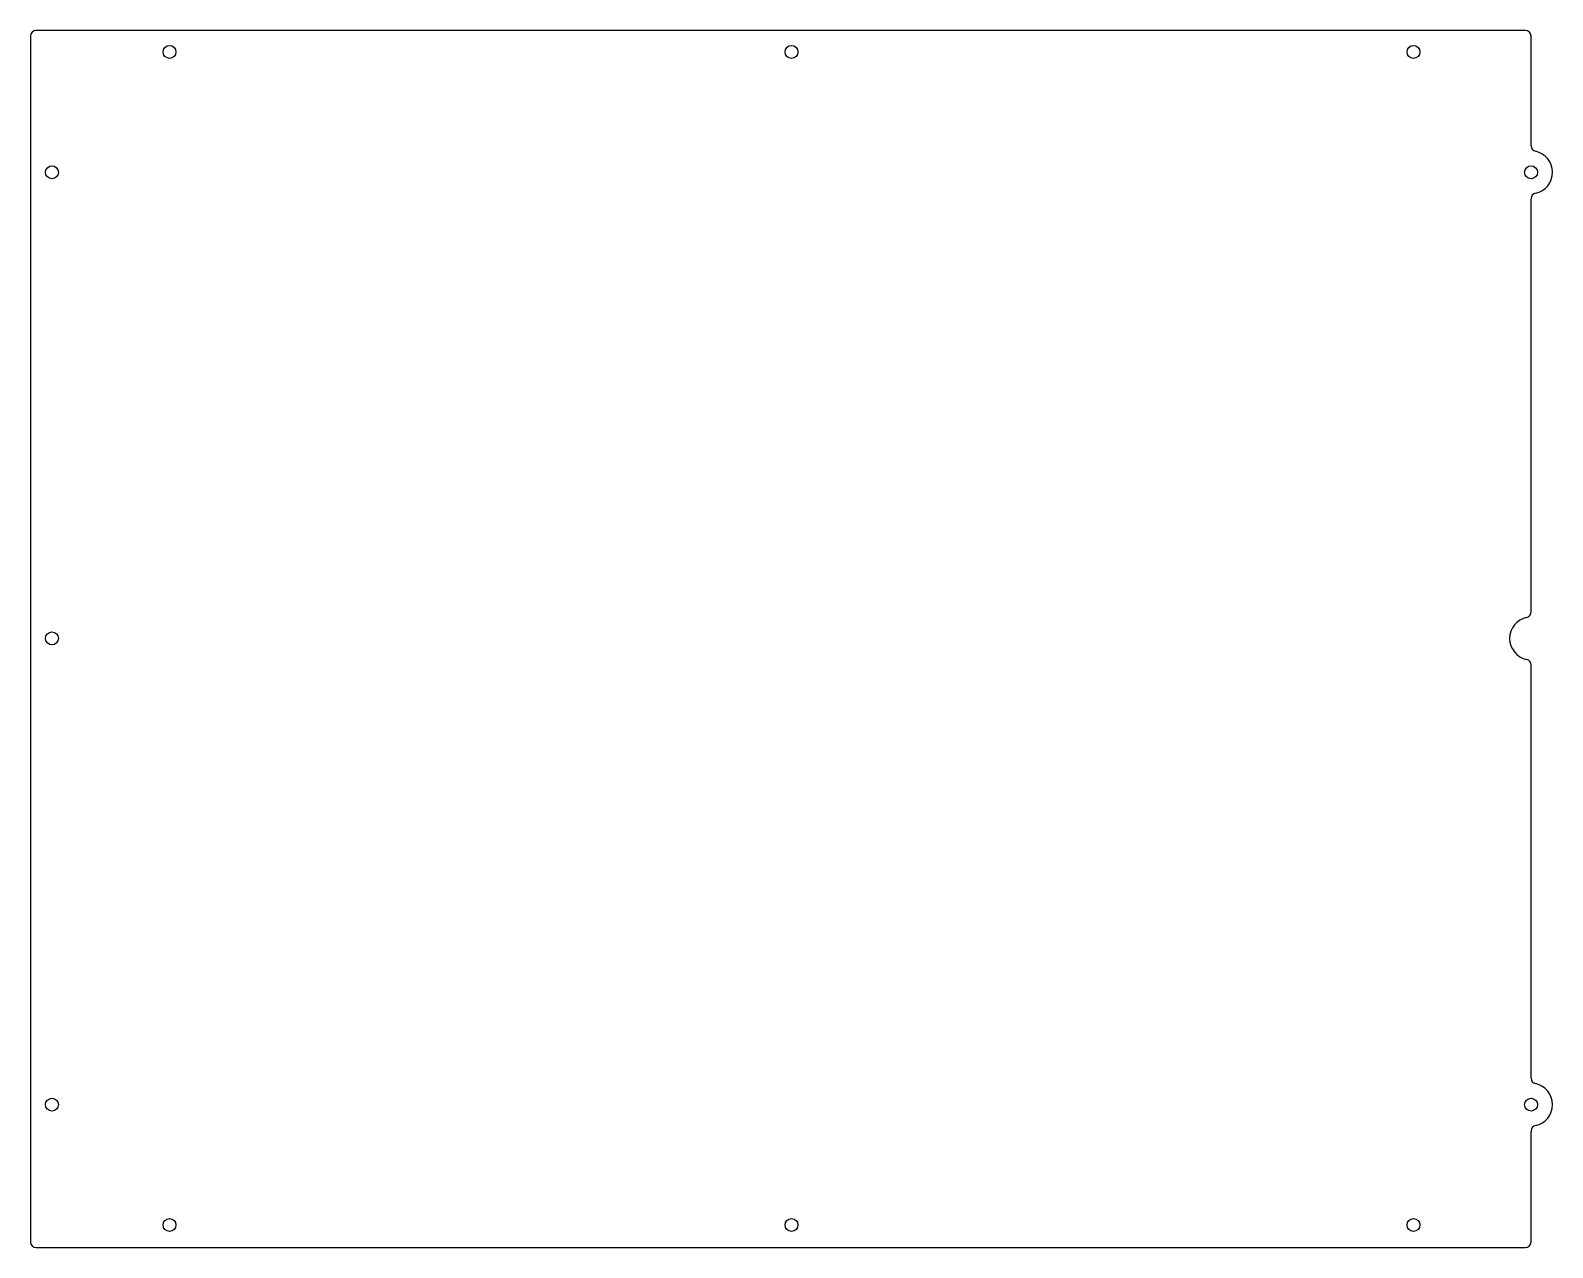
# Model space of a CAD drawing. Header units: inches. Extents: x -13.3 to 13.6, y -10.8 to 10.8.
import ezdxf

# ---------------------------------------------------------------- set-up
doc = ezdxf.new("R2010")
doc.units = ezdxf.units.IN
doc.header["$MEASUREMENT"] = 0

msp = doc.modelspace()

# ---------------------------------------------------------------- linework, layer by layer
at = {"color": 7, "linetype": 'Continuous', "lineweight": 25}
for p, q in [((13.17, 10.77), (-13.17, 10.77)), ((-13.27, 10.67), (-13.27, -10.67)), ((13.27, 8.729), (13.27, 10.67)), ((13.27, 0.479), (13.27, 7.791)), ((13.27, -7.771), (13.27, -0.459)), ((13.27, -10.67), (13.27, -8.709)), ((-13.17, -10.77), (13.17, -10.77))]:
    msp.add_line(p, q, dxfattribs=at)
for centre in [(-10.81, 10.39), (0.19, 10.39), (11.19, 10.39), (-12.89, 8.26), (13.27, 8.26), (-12.89, 0.01), (-12.89, -8.24), (13.27, -8.24), (-10.81, -10.37), (0.19, -10.37), (11.19, -10.37)]:
    msp.add_circle(centre, 0.114, dxfattribs=at)
for centre, radius, start, end in [((-13.17, 10.67), 0.1, 90, 180), ((13.17, 10.67), 0.1, 0, 90), ((13.37, 8.729), 0.1, 180, 257.9753), ((13.27, 8.26), 0.38, 282.0247, 77.9753), ((13.37, 7.791), 0.1, 102.0247, 180), ((13.27, 0.01), 0.38, 102.0247, 257.9753), ((13.17, 0.479), 0.1, 282.0247, 0), ((13.17, -0.459), 0.1, 0, 77.9753), ((13.37, -7.771), 0.1, 180, 257.9753), ((13.27, -8.24), 0.38, 282.0247, 77.9753), ((13.37, -8.709), 0.1, 102.0247, 180), ((-13.17, -10.67), 0.1, 180, 270), ((13.17, -10.67), 0.1, 270, 360)]:
    msp.add_arc(centre, radius, start, end, dxfattribs=at)

doc.saveas('drawing.dxf')
